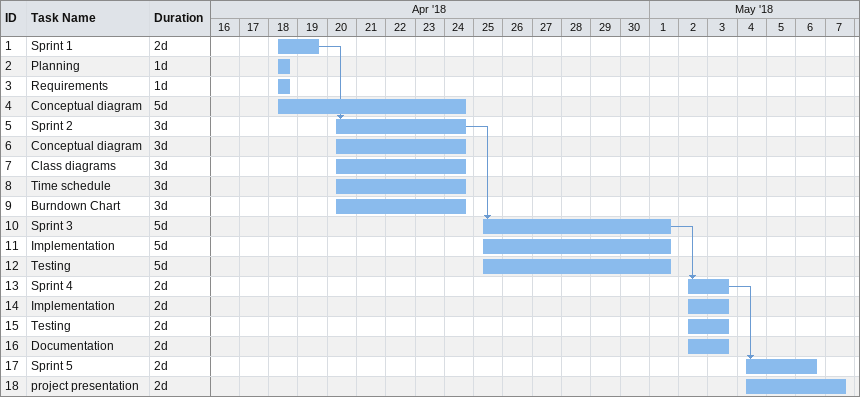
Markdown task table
| ID | Task | Duration | Start | Finish | Predecessors |
|---|---|---|---|---|---|
| 1 | Sprint 1 | 2d | 2018-04-18 | 2018-04-19 |  |
| 2 | Planning | 1d | 2018-04-18 | 2018-04-18 |  |
| 3 | Requirements | 1d | 2018-04-18 | 2018-04-18 |  |
| 4 | Conceptual diagram | 5d | 2018-04-18 | 2018-04-24 |  |
| 5 | Sprint 2 | 3d | 2018-04-20 | 2018-04-24 | 1 |
| 6 | Conceptual diagram | 3d | 2018-04-20 | 2018-04-24 |  |
| 7 | Class diagrams | 3d | 2018-04-20 | 2018-04-24 |  |
| 8 | Time schedule | 3d | 2018-04-20 | 2018-04-24 |  |
| 9 | Burndown Chart | 3d | 2018-04-20 | 2018-04-24 |  |
| 10 | Sprint 3 | 5d | 2018-04-25 | 2018-05-01 | 5 |
| 11 | Implementation | 5d | 2018-04-25 | 2018-05-01 |  |
| 12 | Testing | 5d | 2018-04-25 | 2018-05-01 |  |
| 13 | Sprint 4 | 2d | 2018-05-02 | 2018-05-03 | 10 |
| 14 | Implementation | 2d | 2018-05-02 | 2018-05-03 |  |
| 15 | Testing | 2d | 2018-05-02 | 2018-05-03 |  |
| 16 | Documentation | 2d | 2018-05-02 | 2018-05-03 |  |
| 17 | Sprint 5 | 2d | 2018-05-04 | 2018-05-06 | 13 |
| 18 | project presentation | 2d | 2018-05-04 | 2018-05-07 |  |
